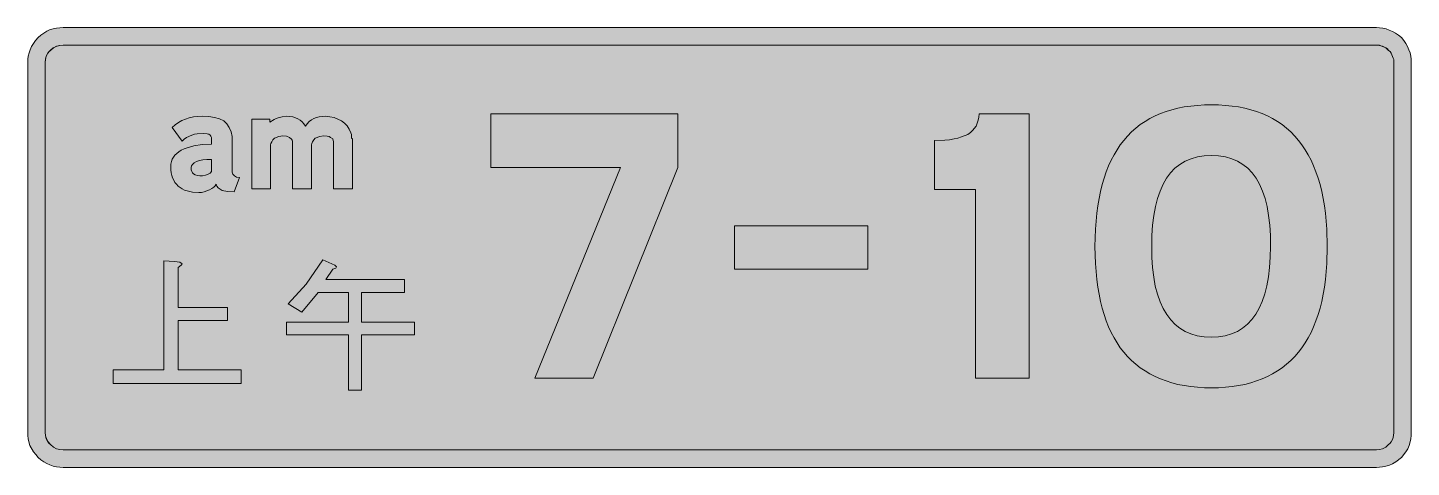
# Model space of a CAD drawing. Header units: metres. Extents: x 10 to 559, y 50 to 224.
import ezdxf

# ---------------------------------------------------------------- set-up
doc = ezdxf.new("R2010")
doc.units = ezdxf.units.M
doc.layers.add('FILL_BLACK_000000', color=7, linetype='Continuous', true_color=0x000000)
doc.layers.add('FILL_WHITE_FFFFFF', color=7, linetype='Continuous', true_color=0xffffff)

msp = doc.modelspace()

# ---------------------------------------------------------------- hatches: boundary and pattern name
at = {"layer": 'FILL_BLACK_000000', "true_color": 0x000000}
h = msp.add_hatch(color=7, dxfattribs=at)
h.dxf.hatch_style = 1
h.paths.add_polyline_path([(546.14, 224.04), (547.41, 223.87), (548.68, 223.58), (549.95, 223.16), (551.21, 222.62), (552.44, 221.95), (553.64, 221.14), (554.79, 220.2), (555.73, 219.05), (556.54, 217.85), (557.21, 216.62), (557.75, 215.36), (558.17, 214.09), (558.46, 212.82), (558.63, 211.55), (558.69, 210.3), (558.69, 63.6), (558.63, 62.42), (558.46, 61.16), (558.18, 59.85), (557.79, 58.5), (557.24, 57.2), (556.51, 55.99), (554.79, 53.7), (552.5, 51.97), (551.29, 51.25), (549.99, 50.7), (548.64, 50.31), (547.33, 50.02), (546.07, 49.86), (544.89, 49.8), (24.39, 49.8), (23.04, 49.86), (21.7, 50.03), (20.39, 50.32), (19.1, 50.74), (17.86, 51.28), (16.67, 51.95), (15.54, 52.76), (14.49, 53.7), (13.47, 54.83), (12.61, 55.99), (11.19, 58.5), (10.8, 59.85), (10.51, 61.16), (10.35, 62.42), (10.29, 63.6), (10.29, 210.3), (10.35, 211.55), (10.52, 212.82), (10.83, 214.09), (11.26, 215.36), (11.84, 216.62), (12.57, 217.85), (13.45, 219.05), (14.49, 220.2), (15.49, 221.09), (16.63, 221.92), (17.82, 222.65), (18.99, 223.2), (20.34, 223.59), (21.69, 223.87), (23.04, 224.04), (24.39, 224.1), (544.89, 224.1), (546.14, 224.04)])
h.paths.add_polyline_path([(21.62, 216.67), (20.4, 216.05), (19.33, 215.21), (18.44, 214.2), (17.77, 213.02), (17.34, 211.72), (17.19, 210.3), (17.19, 63.6), (17.31, 62.39), (17.68, 61.09), (18.33, 59.85), (18.77, 59.29), (19.29, 58.8), (20.47, 57.84), (21.73, 57.19), (23.04, 56.82), (24.39, 56.7), (544.89, 56.7), (546.06, 56.82), (547.29, 57.19), (548.52, 57.84), (549.69, 58.8), (550.21, 59.29), (550.65, 59.85), (551.3, 61.09), (551.67, 62.39), (551.79, 63.6), (551.79, 210.3), (551.71, 211.5), (551.54, 212.07), (551.19, 212.7), (550.66, 214.01), (550.26, 214.6), (549.69, 215.1), (548.52, 216.06), (547.29, 216.71), (546.06, 217.08), (544.89, 217.2), (24.39, 217.2), (22.96, 217.06), (21.62, 216.67)], flags=16)
h = msp.add_hatch(color=7, dxfattribs=at)
h.dxf.hatch_style = 1
h.paths.add_polyline_path([(524.66, 124.3), (524.26, 121.29), (523.76, 118.39), (523.18, 115.6), (522.5, 112.91), (521.74, 110.34), (520.89, 107.87), (519.96, 105.52), (518.94, 103.27), (517.83, 101.14), (516.63, 99.11), (515.35, 97.2), (513.99, 95.4), (512.49, 93.71), (510.9, 92.12), (509.22, 90.65), (507.46, 89.27), (505.61, 88.01), (503.68, 86.85), (501.66, 85.8), (499.55, 84.86), (497.36, 84.03), (495.07, 83.31), (492.7, 82.7), (490.24, 82.2), (487.69, 81.8), (485.05, 81.52), (482.31, 81.36), (479.49, 81.3), (476.66, 81.36), (473.92, 81.52), (471.27, 81.8), (468.69, 82.2), (466.21, 82.7), (463.81, 83.31), (461.5, 84.03), (459.28, 84.86), (457.14, 85.8), (455.09, 86.85), (453.14, 88.01), (451.27, 89.27), (449.49, 90.65), (447.8, 92.12), (446.2, 93.71), (444.69, 95.4), (443.33, 97.2), (442.05, 99.11), (440.85, 101.14), (439.74, 103.27), (438.72, 105.52), (437.79, 107.87), (436.94, 110.34), (436.18, 112.91), (435.5, 115.6), (434.92, 118.39), (434.42, 121.29), (434.02, 124.3), (433.47, 130.64), (433.29, 137.4), (433.47, 144.16), (434.02, 150.5), (434.42, 153.51), (434.92, 156.41), (435.5, 159.2), (436.18, 161.89), (436.94, 164.46), (437.79, 166.93), (438.72, 169.28), (439.74, 171.53), (440.85, 173.66), (442.05, 175.69), (443.33, 177.6), (444.69, 179.4), (446.2, 181.14), (447.8, 182.76), (449.49, 184.27), (451.27, 185.65), (453.14, 186.92), (455.09, 188.08), (457.14, 189.12), (459.28, 190.05), (461.5, 190.87), (463.81, 191.57), (466.21, 192.16), (468.69, 192.65), (471.27, 193.02), (473.92, 193.29), (476.66, 193.45), (479.49, 193.5), (482.31, 193.45), (485.05, 193.29), (487.69, 193.02), (490.24, 192.65), (492.7, 192.16), (495.07, 191.57), (497.36, 190.87), (499.55, 190.05), (501.66, 189.12), (503.68, 188.08), (505.61, 186.92), (507.46, 185.65), (509.22, 184.27), (510.9, 182.76), (512.49, 181.14), (513.99, 179.4), (515.35, 177.6), (516.63, 175.69), (517.83, 173.66), (518.94, 171.53), (519.96, 169.28), (520.89, 166.93), (521.74, 164.46), (522.5, 161.89), (523.18, 159.2), (523.76, 156.41), (524.26, 153.51), (524.66, 150.5), (525.21, 144.16), (525.39, 137.4), (525.21, 130.64), (524.66, 124.3)])
h.paths.add_polyline_path([(502.55, 145.84), (502.11, 149.63), (501.5, 153.15), (500.71, 156.38), (499.73, 159.34), (498.55, 162.01), (497.19, 164.4), (495.63, 166.51), (493.88, 168.34), (491.93, 169.88), (489.8, 171.15), (487.49, 172.13), (485, 172.84), (482.33, 173.26), (479.49, 173.4), (476.6, 173.26), (473.91, 172.84), (471.4, 172.13), (469.08, 171.15), (466.95, 169.88), (465, 168.34), (463.25, 166.51), (461.68, 164.4), (460.29, 162.01), (459.1, 159.34), (458.08, 156.38), (457.26, 153.15), (456.61, 149.63), (456.16, 145.84), (455.88, 141.76), (455.79, 137.4), (455.88, 133.04), (456.14, 128.96), (456.58, 125.17), (457.22, 121.65), (458.05, 118.42), (459.08, 115.46), (460.33, 112.79), (461.79, 110.4), (463.34, 108.29), (465.06, 106.46), (466.97, 104.92), (469.06, 103.65), (471.36, 102.67), (473.86, 101.96), (476.56, 101.54), (479.49, 101.4), (482.32, 101.54), (484.97, 101.97), (487.44, 102.69), (489.73, 103.69), (491.83, 104.98), (493.75, 106.54), (495.49, 108.39), (497.04, 110.51), (498.41, 112.92), (499.6, 115.59), (500.6, 118.55), (501.43, 121.78), (502.07, 125.28), (502.52, 129.05), (502.8, 133.09), (502.89, 137.4), (502.81, 141.76), (502.55, 145.84)], flags=16)
h = msp.add_hatch(color=7, dxfattribs=at)
h.dxf.hatch_style = 1
h.paths.add_polyline_path([(89.45, 159.19), (87.39, 159.6), (86.55, 160.06), (85.85, 160.57), (85.32, 161.2), (84.99, 162), (84.63, 161.43), (84.04, 160.85), (83.26, 160.3), (82.33, 159.79), (81.3, 159.35), (80.22, 159), (79.14, 158.78), (78.09, 158.7), (75.63, 158.87), (73.44, 159.37), (72.46, 159.74), (71.55, 160.19), (70.71, 160.72), (69.95, 161.32), (69.28, 162.01), (68.68, 162.77), (68.17, 163.61), (67.75, 164.52), (67.42, 165.51), (67.18, 166.57), (67.04, 167.7), (66.99, 168.9), (67.06, 169.98), (67.27, 170.99), (67.61, 171.91), (68.08, 172.76), (68.67, 173.54), (69.39, 174.26), (70.23, 174.91), (71.19, 175.5), (72.26, 176.03), (73.44, 176.51), (76.18, 177.26), (79.42, 177.74), (83.19, 177.9), (83.19, 179.1), (83.11, 180.52), (82.94, 181.04), (82.59, 181.5), (82.08, 181.85), (81.46, 182.02), (79.89, 182.1), (77.53, 182.02), (76.39, 181.85), (75.39, 181.5), (73.21, 180.52), (72.27, 179.9), (71.49, 179.1), (67.59, 184.5), (68.76, 185.55), (70.01, 186.47), (71.36, 187.24), (72.8, 187.87), (74.34, 188.37), (75.99, 188.72), (77.73, 188.93), (79.59, 189), (82.13, 188.89), (84.35, 188.55), (86.3, 187.99), (87.99, 187.2), (89.22, 185.96), (90.2, 184.5), (90.9, 182.81), (91.29, 180.9), (91.29, 166.8), (91.63, 165.97), (92.23, 165.3), (93.1, 164.86), (94.29, 164.7), (92.19, 159), (89.45, 159.19)])
h.paths.add_polyline_path([(75.32, 167.06), (75.6, 166.53), (75.99, 166.2), (76.72, 165.81), (77.56, 165.52), (78.52, 165.36), (79.59, 165.3), (80.83, 165.58), (81.84, 165.97), (82.63, 166.48), (83.19, 167.1), (83.19, 171.9), (81.32, 171.84), (79.74, 171.67), (78.38, 171.39), (77.19, 171), (76.23, 170.5), (75.58, 169.91), (75.21, 169.27), (75.09, 168.6), (75.15, 167.76), (75.32, 167.06)], flags=16)
h = msp.add_hatch(color=7, dxfattribs=at)
h.dxf.hatch_style = 1
h.paths.add_polyline_path([(126.05, 180.97), (124.29, 180.3), (123.68, 179.58), (123.2, 178.84), (122.9, 178.15), (122.79, 177.6), (122.79, 177.3), (122.79, 160.2), (115.29, 160.2), (115.29, 179.1), (115.12, 179.53), (114.85, 179.93), (114.01, 180.6), (112.84, 181.04), (111.39, 181.2), (109.85, 180.97), (108.09, 180.3), (107.48, 179.58), (107, 178.84), (106.7, 178.15), (106.59, 177.6), (106.59, 177.3), (106.59, 160.2), (99.09, 160.2), (99.09, 187.8), (106.29, 187.8), (106.29, 186.6), (107.94, 187.72), (108.74, 188.12), (109.59, 188.4), (111.13, 188.81), (112.89, 189), (114.18, 188.93), (115.37, 188.73), (116.45, 188.4), (117.43, 187.95), (118.31, 187.39), (119.09, 186.72), (119.78, 185.96), (120.39, 185.1), (121.11, 186.04), (121.9, 186.85), (122.78, 187.52), (123.73, 188.06), (124.75, 188.48), (125.83, 188.77), (126.98, 188.94), (128.19, 189), (130.03, 188.8), (131.72, 188.43), (133.26, 187.89), (134.64, 187.16), (135.85, 186.25), (136.88, 185.16), (137.73, 183.88), (138.39, 182.4), (138.65, 181.8), (138.69, 181.2), (138.69, 180.3), (138.99, 180), (138.99, 160.2), (131.49, 160.2), (131.49, 178.8), (131.19, 180), (130.29, 180.6), (129.74, 180.95), (129.05, 181.12), (127.59, 181.2), (126.05, 180.97)])
h = msp.add_hatch(color=7, dxfattribs=at)
h.dxf.hatch_style = 1
h.paths.add_polyline_path([(245.19, 168.6), (193.89, 168.6), (193.89, 189.9), (267.99, 189.9), (267.99, 168.6), (234.39, 85.2), (211.29, 85.2), (245.19, 168.6)])
h = msp.add_hatch(color=7, dxfattribs=at)
h.dxf.hatch_style = 1
h.paths.add_polyline_path([(407.19, 85.2), (385.89, 85.2), (385.89, 159.9), (369.69, 159.9), (369.69, 179.4), (373.82, 179.47), (375.68, 179.65), (377.49, 180), (379.01, 180.32), (380.42, 180.79), (382.89, 181.8), (383.91, 182.53), (384.77, 183.34), (386.19, 185.1), (387.01, 187.39), (387.29, 188.6), (387.39, 189.9), (407.19, 189.9), (407.19, 85.2)])
h = msp.add_hatch(color=7, dxfattribs=at)
h.dxf.hatch_style = 1
h.paths.add_polyline_path([(290.49, 145.5), (343.29, 145.5), (343.29, 128.4), (290.49, 128.4), (290.49, 145.5)])
h = msp.add_hatch(color=7, dxfattribs=at)
h.dxf.hatch_style = 1
h.paths.add_polyline_path([(70.59, 131.1), (71.49, 130.5), (71.19, 129.9), (69.99, 129), (69.99, 113.1), (89.49, 113.1), (89.49, 108), (69.99, 108), (69.99, 88.5), (94.89, 88.5), (94.89, 83.1), (44.19, 83.1), (44.19, 88.5), (64.29, 88.5), (64.29, 131.7), (68.49, 131.4), (70.59, 131.1)])
h = msp.add_hatch(color=7, dxfattribs=at)
h.dxf.hatch_style = 1
h.paths.add_polyline_path([(120.69, 122.4), (127.29, 132), (130.89, 130.5), (132.09, 129.9), (132.69, 129.3), (132.39, 128.7), (131.19, 128.4), (128.49, 124.2), (159.69, 124.2), (159.69, 119.1), (142.59, 119.1), (142.59, 107.4), (163.59, 107.4), (163.59, 102.3), (142.59, 102.3), (142.59, 80.4), (137.49, 80.4), (137.49, 102.3), (112.89, 102.3), (112.89, 107.4), (137.49, 107.4), (137.49, 119.1), (125.49, 119.1), (118.89, 111.3), (113.49, 114.6), (120.69, 122.4)])
at = {"layer": 'FILL_WHITE_FFFFFF', "true_color": 0xffffff}
h = msp.add_hatch(color=7, dxfattribs=at)
h.dxf.hatch_style = 1
h.paths.add_polyline_path([(544.89, 217.2), (546.09, 217.12), (546.66, 216.95), (547.29, 216.6), (548.6, 216.07), (549.19, 215.67), (549.69, 215.1), (550.26, 214.6), (550.66, 214.01), (551.19, 212.7), (551.54, 212.07), (551.71, 211.5), (551.79, 210.3), (551.79, 63.6), (551.67, 62.39), (551.3, 61.09), (550.65, 59.85), (550.21, 59.29), (549.69, 58.8), (548.52, 57.84), (547.29, 57.19), (546.06, 56.82), (544.89, 56.7), (24.39, 56.7), (23.04, 56.82), (21.73, 57.19), (20.47, 57.84), (19.29, 58.8), (18.43, 59.89), (17.79, 61.2), (17.38, 62.29), (17.19, 63.6), (17.19, 210.3), (17.31, 211.51), (17.68, 212.81), (18.33, 214.05), (18.77, 214.61), (19.29, 215.1), (20.47, 216.06), (21.73, 216.71), (23.04, 217.08), (24.39, 217.2), (544.89, 217.2)])

# ---------------------------------------------------------------- linework, layer by layer
at = {"layer": 'FILL_BLACK_000000', "lineweight": 0, "true_color": 0x000000}
for points in [[(546.14, 224.04), (547.41, 223.87), (548.68, 223.58), (549.95, 223.16), (551.21, 222.62), (552.44, 221.95), (553.64, 221.14), (554.79, 220.2), (555.73, 219.05), (556.54, 217.85), (557.21, 216.62), (557.75, 215.36), (558.17, 214.09), (558.46, 212.82), (558.63, 211.55), (558.69, 210.3), (558.69, 63.6), (558.63, 62.42), (558.46, 61.16), (558.18, 59.85), (557.79, 58.5), (557.24, 57.2), (556.51, 55.99), (554.79, 53.7), (552.5, 51.97), (551.29, 51.25), (549.99, 50.7), (548.64, 50.31), (547.33, 50.02), (546.07, 49.86), (544.89, 49.8), (24.39, 49.8), (23.04, 49.86), (21.7, 50.03), (20.39, 50.32), (19.1, 50.74), (17.86, 51.28), (16.67, 51.95), (15.54, 52.76), (14.49, 53.7), (13.47, 54.83), (12.61, 55.99), (11.19, 58.5), (10.8, 59.85), (10.51, 61.16), (10.35, 62.42), (10.29, 63.6), (10.29, 210.3), (10.35, 211.55), (10.52, 212.82), (10.83, 214.09), (11.26, 215.36), (11.84, 216.62), (12.57, 217.85), (13.45, 219.05), (14.49, 220.2), (15.49, 221.09), (16.63, 221.92), (17.82, 222.65), (18.99, 223.2), (20.34, 223.59), (21.69, 223.87), (23.04, 224.04), (24.39, 224.1), (544.89, 224.1)], [(21.62, 216.67), (20.4, 216.05), (19.33, 215.21), (18.44, 214.2), (17.77, 213.02), (17.34, 211.72), (17.19, 210.3), (17.19, 63.6), (17.31, 62.39), (17.68, 61.09), (18.33, 59.85), (18.77, 59.29), (19.29, 58.8), (20.47, 57.84), (21.73, 57.19), (23.04, 56.82), (24.39, 56.7), (544.89, 56.7), (546.06, 56.82), (547.29, 57.19), (548.52, 57.84), (549.69, 58.8), (550.21, 59.29), (550.65, 59.85), (551.3, 61.09), (551.67, 62.39), (551.79, 63.6), (551.79, 210.3), (551.71, 211.5), (551.54, 212.07), (551.19, 212.7), (550.66, 214.01), (550.26, 214.6), (549.69, 215.1), (548.52, 216.06), (547.29, 216.71), (546.06, 217.08), (544.89, 217.2), (24.39, 217.2), (22.96, 217.06)], [(524.66, 124.3), (524.26, 121.29), (523.76, 118.39), (523.18, 115.6), (522.5, 112.91), (521.74, 110.34), (520.89, 107.87), (519.96, 105.52), (518.94, 103.27), (517.83, 101.14), (516.63, 99.11), (515.35, 97.2), (513.99, 95.4), (512.49, 93.71), (510.9, 92.12), (509.22, 90.65), (507.46, 89.27), (505.61, 88.01), (503.68, 86.85), (501.66, 85.8), (499.55, 84.86), (497.36, 84.03), (495.07, 83.31), (492.7, 82.7), (490.24, 82.2), (487.69, 81.8), (485.05, 81.52), (482.31, 81.36), (479.49, 81.3), (476.66, 81.36), (473.92, 81.52), (471.27, 81.8), (468.69, 82.2), (466.21, 82.7), (463.81, 83.31), (461.5, 84.03), (459.28, 84.86), (457.14, 85.8), (455.09, 86.85), (453.14, 88.01), (451.27, 89.27), (449.49, 90.65), (447.8, 92.12), (446.2, 93.71), (444.69, 95.4), (443.33, 97.2), (442.05, 99.11), (440.85, 101.14), (439.74, 103.27), (438.72, 105.52), (437.79, 107.87), (436.94, 110.34), (436.18, 112.91), (435.5, 115.6), (434.92, 118.39), (434.42, 121.29), (434.02, 124.3), (433.47, 130.64), (433.29, 137.4), (433.47, 144.16), (434.02, 150.5), (434.42, 153.51), (434.92, 156.41), (435.5, 159.2), (436.18, 161.89), (436.94, 164.46), (437.79, 166.93), (438.72, 169.28), (439.74, 171.53), (440.85, 173.66), (442.05, 175.69), (443.33, 177.6), (444.69, 179.4), (446.2, 181.14), (447.8, 182.76), (449.49, 184.27), (451.27, 185.65), (453.14, 186.92), (455.09, 188.08), (457.14, 189.12), (459.28, 190.05), (461.5, 190.87), (463.81, 191.57), (466.21, 192.16), (468.69, 192.65), (471.27, 193.02), (473.92, 193.29), (476.66, 193.45), (479.49, 193.5), (482.31, 193.45), (485.05, 193.29), (487.69, 193.02), (490.24, 192.65), (492.7, 192.16), (495.07, 191.57), (497.36, 190.87), (499.55, 190.05), (501.66, 189.12), (503.68, 188.08), (505.61, 186.92), (507.46, 185.65), (509.22, 184.27), (510.9, 182.76), (512.49, 181.14), (513.99, 179.4), (515.35, 177.6), (516.63, 175.69), (517.83, 173.66), (518.94, 171.53), (519.96, 169.28), (520.89, 166.93), (521.74, 164.46), (522.5, 161.89), (523.18, 159.2), (523.76, 156.41), (524.26, 153.51), (524.66, 150.5), (525.21, 144.16), (525.39, 137.4), (525.21, 130.64)], [(89.45, 159.19), (87.39, 159.6), (86.55, 160.06), (85.85, 160.57), (85.32, 161.2), (84.99, 162), (84.63, 161.43), (84.04, 160.85), (83.26, 160.3), (82.33, 159.79), (81.3, 159.35), (80.22, 159), (79.14, 158.78), (78.09, 158.7), (75.63, 158.87), (73.44, 159.37), (72.46, 159.74), (71.55, 160.19), (70.71, 160.72), (69.95, 161.32), (69.28, 162.01), (68.68, 162.77), (68.17, 163.61), (67.75, 164.52), (67.42, 165.51), (67.18, 166.57), (67.04, 167.7), (66.99, 168.9), (67.06, 169.98), (67.27, 170.99), (67.61, 171.91), (68.08, 172.76), (68.67, 173.54), (69.39, 174.26), (70.23, 174.91), (71.19, 175.5), (72.26, 176.03), (73.44, 176.51), (76.18, 177.26), (79.42, 177.74), (83.19, 177.9), (83.19, 179.1), (83.11, 180.52), (82.94, 181.04), (82.59, 181.5), (82.08, 181.85), (81.46, 182.02), (79.89, 182.1), (77.53, 182.02), (76.39, 181.85), (75.39, 181.5), (73.21, 180.52), (72.27, 179.9), (71.49, 179.1), (67.59, 184.5), (68.76, 185.55), (70.01, 186.47), (71.36, 187.24), (72.8, 187.87), (74.34, 188.37), (75.99, 188.72), (77.73, 188.93), (79.59, 189), (82.13, 188.89), (84.35, 188.55), (86.3, 187.99), (87.99, 187.2), (89.22, 185.96), (90.2, 184.5), (90.9, 182.81), (91.29, 180.9), (91.29, 166.8), (91.63, 165.97), (92.23, 165.3), (93.1, 164.86), (94.29, 164.7), (92.19, 159)], [(126.05, 180.97), (124.29, 180.3), (123.68, 179.58), (123.2, 178.84), (122.9, 178.15), (122.79, 177.6), (122.79, 177.3), (122.79, 160.2), (115.29, 160.2), (115.29, 179.1), (115.12, 179.53), (114.85, 179.93), (114.01, 180.6), (112.84, 181.04), (111.39, 181.2), (109.85, 180.97), (108.09, 180.3), (107.48, 179.58), (107, 178.84), (106.7, 178.15), (106.59, 177.6), (106.59, 177.3), (106.59, 160.2), (99.09, 160.2), (99.09, 187.8), (106.29, 187.8), (106.29, 186.6), (107.94, 187.72), (108.74, 188.12), (109.59, 188.4), (111.13, 188.81), (112.89, 189), (114.18, 188.93), (115.37, 188.73), (116.45, 188.4), (117.43, 187.95), (118.31, 187.39), (119.09, 186.72), (119.78, 185.96), (120.39, 185.1), (121.11, 186.04), (121.9, 186.85), (122.78, 187.52), (123.73, 188.06), (124.75, 188.48), (125.83, 188.77), (126.98, 188.94), (128.19, 189), (130.03, 188.8), (131.72, 188.43), (133.26, 187.89), (134.64, 187.16), (135.85, 186.25), (136.88, 185.16), (137.73, 183.88), (138.39, 182.4), (138.65, 181.8), (138.69, 181.2), (138.69, 180.3), (138.99, 180), (138.99, 160.2), (131.49, 160.2), (131.49, 178.8), (131.19, 180), (130.29, 180.6), (129.74, 180.95), (129.05, 181.12), (127.59, 181.2)], [(245.19, 168.6), (193.89, 168.6), (193.89, 189.9), (267.99, 189.9), (267.99, 168.6), (234.39, 85.2), (211.29, 85.2)], [(407.19, 85.2), (385.89, 85.2), (385.89, 159.9), (369.69, 159.9), (369.69, 179.4), (373.82, 179.47), (375.68, 179.65), (377.49, 180), (379.01, 180.32), (380.42, 180.79), (382.89, 181.8), (383.91, 182.53), (384.77, 183.34), (386.19, 185.1), (387.01, 187.39), (387.29, 188.6), (387.39, 189.9), (407.19, 189.9)], [(75.32, 167.06), (75.6, 166.53), (75.99, 166.2), (76.72, 165.81), (77.56, 165.52), (78.52, 165.36), (79.59, 165.3), (80.83, 165.58), (81.84, 165.97), (82.63, 166.48), (83.19, 167.1), (83.19, 171.9), (81.32, 171.84), (79.74, 171.67), (78.38, 171.39), (77.19, 171), (76.23, 170.5), (75.58, 169.91), (75.21, 169.27), (75.09, 168.6), (75.15, 167.76)], [(502.55, 145.84), (502.11, 149.63), (501.5, 153.15), (500.71, 156.38), (499.73, 159.34), (498.55, 162.01), (497.19, 164.4), (495.63, 166.51), (493.88, 168.34), (491.93, 169.88), (489.8, 171.15), (487.49, 172.13), (485, 172.84), (482.33, 173.26), (479.49, 173.4), (476.6, 173.26), (473.91, 172.84), (471.4, 172.13), (469.08, 171.15), (466.95, 169.88), (465, 168.34), (463.25, 166.51), (461.68, 164.4), (460.29, 162.01), (459.1, 159.34), (458.08, 156.38), (457.26, 153.15), (456.61, 149.63), (456.16, 145.84), (455.88, 141.76), (455.79, 137.4), (455.88, 133.04), (456.14, 128.96), (456.58, 125.17), (457.22, 121.65), (458.05, 118.42), (459.08, 115.46), (460.33, 112.79), (461.79, 110.4), (463.34, 108.29), (465.06, 106.46), (466.97, 104.92), (469.06, 103.65), (471.36, 102.67), (473.86, 101.96), (476.56, 101.54), (479.49, 101.4), (482.32, 101.54), (484.97, 101.97), (487.44, 102.69), (489.73, 103.69), (491.83, 104.98), (493.75, 106.54), (495.49, 108.39), (497.04, 110.51), (498.41, 112.92), (499.6, 115.59), (500.6, 118.55), (501.43, 121.78), (502.07, 125.28), (502.52, 129.05), (502.8, 133.09), (502.89, 137.4), (502.81, 141.76)], [(290.49, 145.5), (343.29, 145.5), (343.29, 128.4), (290.49, 128.4)], [(70.59, 131.1), (71.49, 130.5), (71.19, 129.9), (69.99, 129), (69.99, 113.1), (89.49, 113.1), (89.49, 108), (69.99, 108), (69.99, 88.5), (94.89, 88.5), (94.89, 83.1), (44.19, 83.1), (44.19, 88.5), (64.29, 88.5), (64.29, 131.7), (68.49, 131.4)], [(120.69, 122.4), (127.29, 132), (130.89, 130.5), (132.09, 129.9), (132.69, 129.3), (132.39, 128.7), (131.19, 128.4), (128.49, 124.2), (159.69, 124.2), (159.69, 119.1), (142.59, 119.1), (142.59, 107.4), (163.59, 107.4), (163.59, 102.3), (142.59, 102.3), (142.59, 80.4), (137.49, 80.4), (137.49, 102.3), (112.89, 102.3), (112.89, 107.4), (137.49, 107.4), (137.49, 119.1), (125.49, 119.1), (118.89, 111.3), (113.49, 114.6)]]:
    msp.add_lwpolyline(points, close=True, dxfattribs=at)
at = {"layer": 'FILL_WHITE_FFFFFF', "lineweight": 0, "true_color": 0xffffff}
msp.add_lwpolyline([(544.89, 217.2), (546.09, 217.12), (546.66, 216.95), (547.29, 216.6), (548.6, 216.07), (549.19, 215.67), (549.69, 215.1), (550.26, 214.6), (550.66, 214.01), (551.19, 212.7), (551.54, 212.07), (551.71, 211.5), (551.79, 210.3), (551.79, 63.6), (551.67, 62.39), (551.3, 61.09), (550.65, 59.85), (550.21, 59.29), (549.69, 58.8), (548.52, 57.84), (547.29, 57.19), (546.06, 56.82), (544.89, 56.7), (24.39, 56.7), (23.04, 56.82), (21.73, 57.19), (20.47, 57.84), (19.29, 58.8), (18.43, 59.89), (17.79, 61.2), (17.38, 62.29), (17.19, 63.6), (17.19, 210.3), (17.31, 211.51), (17.68, 212.81), (18.33, 214.05), (18.77, 214.61), (19.29, 215.1), (20.47, 216.06), (21.73, 216.71), (23.04, 217.08), (24.39, 217.2)], close=True, dxfattribs=at)

doc.saveas('drawing.dxf')
